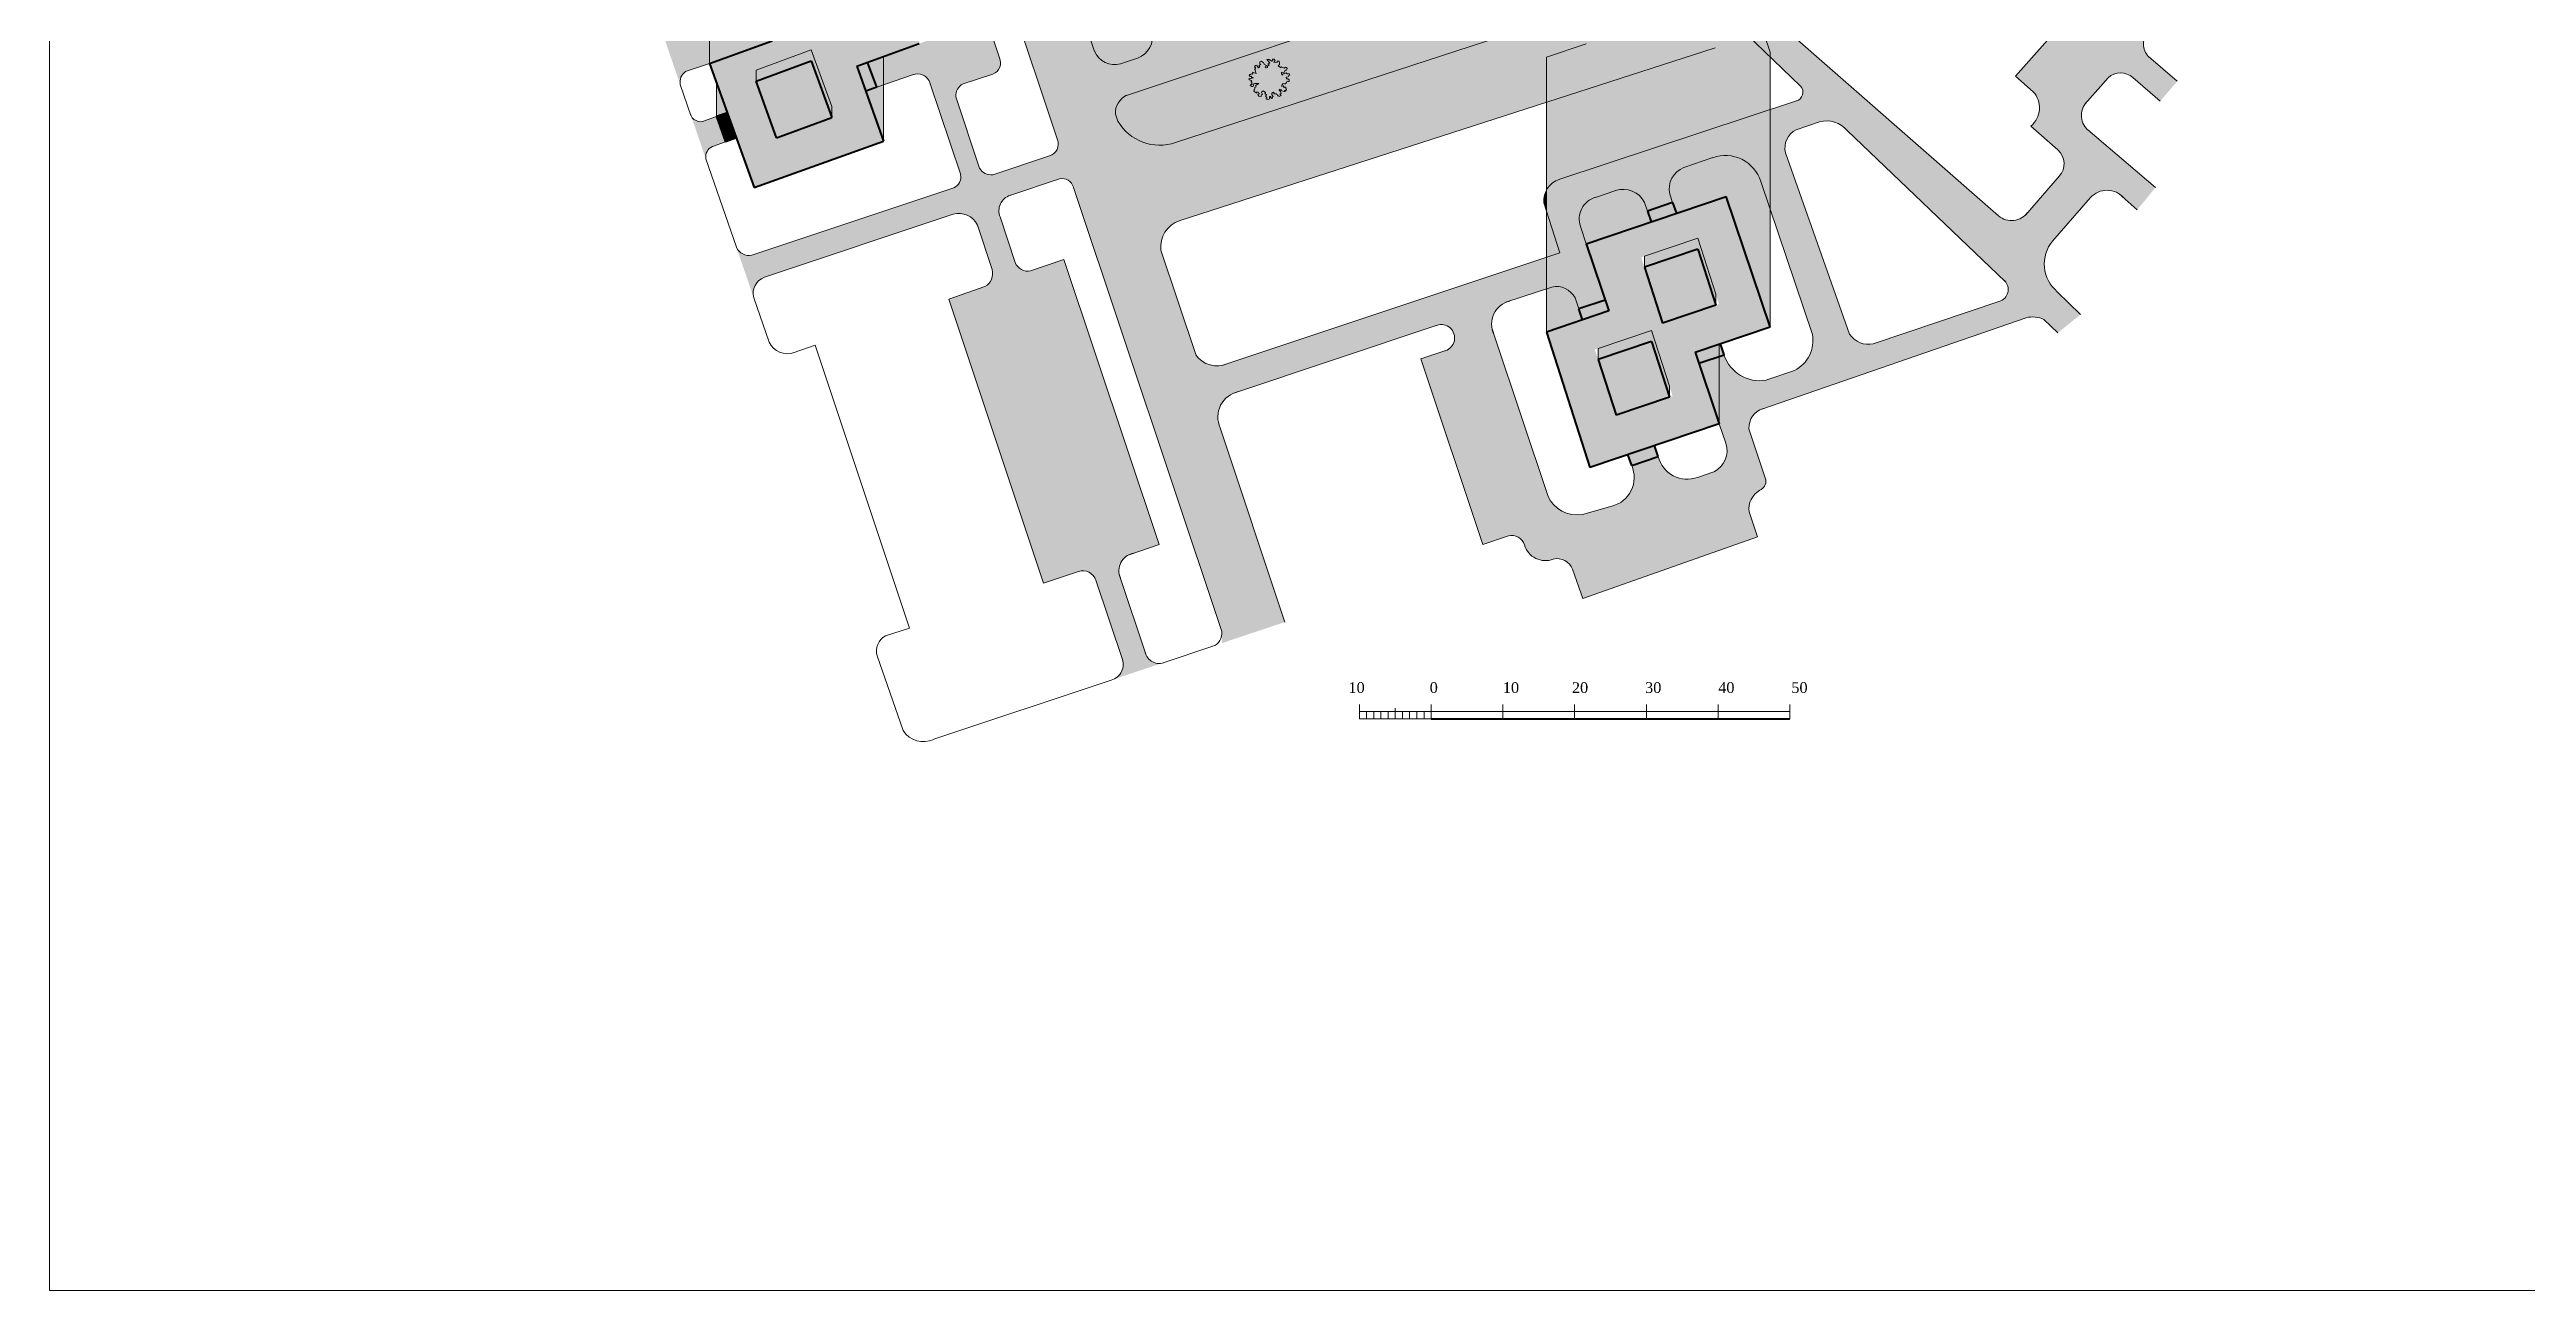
# Model space of a CAD drawing. Header units: millimetres. Extents: x 145836 to 266027, y 108786 to 206069.
# Drawn here: x 145836 to 180362, y 108786 to 126078 of the extents above; entities that cross this region are included whole.
import ezdxf

# ---------------------------------------------------------------- set-up
doc = ezdxf.new("R2010")
doc.units = ezdxf.units.MM
doc.layers.get('0').update_dxf_attribs({"color": 250})
doc.styles.get("Standard").update_dxf_attribs({"font": 'arial.ttf'})

msp = doc.modelspace()

# ---------------------------------------------------------------- hatches: boundary and pattern name
at = {"lineweight": 13}
h = msp.add_hatch(color=5, dxfattribs=at)
h.set_gradient(color1=(194, 223, 180), color2=(197, 224, 184), centered=1, one_color=1, tint=0.8)
h.paths.add_polyline_path([(159858, 130456, 0.364982), (159482, 130662), (159194, 130568, 0.380272), (159018, 130167), (160403, 126053, 0.384755), (160764, 125878), (161003, 125958, 0.367553), (161205, 126325)])
h.paths.add_polyline_path([(167257, 126650), (167257, 127199), (169171, 127847), (172548, 131612, 0.321125), (172586, 132095), (172367, 132291, 0.355193), (172026, 132269), (168370, 128198, -0.109188), (167880, 127787), (160849, 125440, 0.308604), (160695, 125178), (160727, 125082, 0.349526), (161506, 124774)])
at = {"lineweight": 20}
h = msp.add_hatch(color=252, dxfattribs=at)
h.paths.add_polyline_path([(157335, 131726), (155531, 131076), (155531, 129892), (155036, 129714), (155036, 128482), (157960, 129458), (157960, 129991)])
h.paths.add_polyline_path([(157530, 128927, -0.320138), (157771, 128805), (157960, 128261), (157960, 129458), (155036, 128482), (155036, 128095)])
h.paths.add_polyline_path([(155036, 128095), (155037, 126936), (155107, 126733, 0.39943), (155510, 126463), (155627, 126505), (155779, 126560), (155531, 127246), (157335, 127897), (157583, 127209), (157734, 127264), (157960, 127342), (157960, 128261), (157771, 128805, 0.320138), (157530, 128927)])
h.paths.add_polyline_path([(157960, 127342), (157734, 127264), (157861, 126914), (157960, 126948)], flags=17)
h.paths.add_polyline_path([(157709, 126859), (157861, 126914), (157734, 127264), (157583, 127209)], flags=17)
h.paths.add_polyline_path([(157960, 126948), (157861, 126914), (157709, 126859), (157960, 126162)])
h.paths.add_polyline_path([(157366, 125552), (157460, 125585), (157460, 125982), (157240, 125903)])
h.paths.add_polyline_path([(157240, 125903), (157088, 125848), (157214, 125498), (157366, 125552)])
h.paths.add_polyline_path([(157460, 125585), (157366, 125552), (157214, 125498), (157460, 124814)])
h.paths.add_polyline_path([(155756, 126144), (155909, 126200), (155779, 126560), (155627, 126505)])
h.paths.add_polyline_path([(155107, 126733), (155037, 126936), (155037, 125885), (155756, 126144), (155627, 126505), (155510, 126463, -0.39943)])
h.paths.add_polyline_path([(155132, 125143), (155284, 125198), (155132, 125619)])
for points in [[(172100, 129531), (172100, 131112), (169171, 127847), (169205, 127858), (169819, 126041), (169819, 125975), (170244, 125570, -0.567345), (170183, 125362), (169819, 125241), (169819, 123855), (170410, 122108, -0.333754), (170158, 121605), (169802, 121485, -0.021495), (169764, 121472, -0.376073), (169179, 121825), (169111, 121802), (169111, 120864), (169199, 120605, -0.377737), (169037, 120194), (168806, 120116, -0.446593), (168260, 120406), (167890, 120281, -0.465177), (167614, 119714), (167205, 119600, -0.160166), (166931, 119639), (166931, 118971, -0.228548), (167068, 118831), (167209, 118430), (169644, 119290), (169527, 119636, -0.299659), (169676, 119938, 0.325462), (169762, 120080), (169523, 120795, -0.34153), (169721, 121075), (172100, 121897), (172100, 122262), (171258, 121977, -0.305257), (170928, 122111), (170034, 124641, -0.345662), (170181, 124961), (170508, 125071, -0.293144), (170894, 124949), (172100, 123799), (172100, 124553), (169897, 126482, -0.388749), (169817, 126960)], [(175697, 127674, -0.214077), (175434, 127745), (175219, 127936), (173241, 125707), (173487, 125490, -0.423612), (173455, 125012), (173829, 124681, -0.417465), (173851, 124311), (173408, 123806, -0.442582), (172999, 123765), (172100, 124553), (172100, 123799), (173073, 122870, -0.569384), (173035, 122578), (172100, 122262), (172100, 121897), (173388, 122341, -0.166921), (173637, 122318), (173832, 122132), (174148, 122387), (173823, 122704, -0.418692), (173758, 123408), (174286, 124015, -0.449621), (174750, 124010), (174938, 123846), (175190, 124155), (174246, 124961, -0.439165), (174249, 125364), (174531, 125685, -0.383259), (174876, 125687), (175258, 125360), (175495, 125637), (175095, 125979, -0.41887), (175101, 126333), (175697, 127009)], [(154870, 127420), (154338, 127237, -0.385513), (153995, 127445), (153989, 127444), (154628, 125589, -0.318413), (154702, 125770), (155037, 125885), (155037, 126936)], [(166702, 125343), (166702, 125970), (166931, 126047), (166931, 126544), (162177, 124993), (162177, 123883)], [(167257, 126650), (166931, 126544), (166931, 126047), (167257, 126158)], [(166702, 124120, 0.146968), (166665, 123944), (166702, 123832)], [(165987, 122055), (165969, 122110, -0.476751), (166189, 122573), (166702, 122744), (166702, 123184), (162259, 121702, -0.059933), (162177, 121676), (162177, 121149, -0.203541), (162410, 121312), (165174, 122235, -1.014207), (165292, 121883), (164952, 121769), (165815, 119183), (166171, 119302, -0.404478), (166398, 119169, 0.43755), (166797, 118977, -0.152636), (166931, 118971), (166931, 119639, -0.179884), (166719, 119863)], [(162177, 120738), (162177, 117950, -0.028334), (162177, 117929), (162177, 117806), (163057, 118100)]]:
    msp.add_hatch(color=254, dxfattribs=at).paths.add_polyline_path(points)
h = msp.add_hatch(color=254, dxfattribs=at)
h.paths.add_polyline_path([(166931, 127938), (166649, 127844, -0.382166), (166411, 127940), (166354, 128098), (165784, 128098), (165898, 127781, -0.475211), (165779, 127558), (165018, 127303, -0.377117), (164635, 127456), (164423, 128098), (164130, 128098), (164522, 126911), (163215, 126476), (163952, 126843), (163988, 126733), (164522, 126911), (164130, 128098), (163867, 128098), (164132, 127294, -0.396432), (163934, 126940), (162177, 126351), (162177, 125884), (166931, 127470)])
h.paths.add_polyline_path([(164822, 128585), (164107, 128354), (163864, 128105), (163867, 128098), (164423, 128098), (164404, 128156)])
h.paths.add_polyline_path([(166037, 128978), (165527, 128813), (165784, 128098), (166354, 128098)])
h = msp.add_hatch(color=254, dxfattribs=at)
h.paths.add_polyline_path([(162177, 124993), (161531, 124782, -0.36055), (160727, 125082), (160695, 125178, -0.308604), (160849, 125440), (162177, 125884), (162177, 126351), (162006, 126294, -0.388606), (161662, 126462), (161129, 128098), (160627, 128098), (161205, 126325, -0.367553), (161003, 125958), (160764, 125878, -0.384755), (160403, 126053), (159715, 128098), (158794, 128098), (159887, 124822, -0.432242), (159776, 124598), (158983, 124333, -0.306146), (158799, 124425), (158468, 125418, -0.305906), (158570, 125598), (158986, 125737, 0.390677), (159084, 125941), (159082, 125949, 0.023347), (159076, 125963), (158364, 128098), (158016, 128098), (158190, 127595, -0.359493), (158076, 127382), (157960, 127342), (157960, 126948), (158202, 127032, -0.405187), (158427, 126911), (158549, 126559, -0.376196), (158486, 126352), (157960, 126162), (157460, 125982), (157460, 125585), (157866, 125726, -0.436447), (158110, 125609), (158537, 124330, -0.349471), (158442, 124152), (156749, 123587), (156749, 123220), (158431, 123782, -0.372257), (158770, 123630), (158976, 123013, -0.344871), (158874, 122774), (158372, 122600), (158430, 122426), (160218, 122426), (159975, 123153), (159509, 122993, -0.361679), (159297, 123110), (159085, 123745, -0.436471), (159226, 124047), (159916, 124278, -0.391979), (160109, 124158), (160687, 122426), (161613, 122426), (161328, 123282, -0.365438), (161587, 123692), (162177, 123883)])
h.paths.add_polyline_path([(162177, 121676, -0.297718), (161813, 121827), (161613, 122426), (160687, 122426), (162177, 117962), (162177, 120738), (162154, 120807, -0.250501), (162177, 121149)])
h.paths.add_polyline_path([(160218, 122426), (158430, 122426), (159693, 118642), (160181, 118805, -0.415393), (160421, 118685), (160783, 117600, -0.424594), (160656, 117298), (161343, 117528, -0.41552), (161109, 117681), (160764, 118715, -0.480476), (160941, 119059), (161302, 119179)])
at = {"lineweight": 40, "true_color": 0xb5b5b5}
h = msp.add_hatch(color=253, dxfattribs=at)
h.paths.add_polyline_path([(157335, 127897), (155531, 127246), (155909, 126200), (156395, 126054), (156451, 126075), (156467, 126033), (157088, 125848), (157960, 126162)])
h.paths.add_polyline_path([(156273, 126953), (156273, 127106), (157040, 127390), (157329, 126599), (157329, 126446), (156558, 126161)], flags=16)
at = {"lineweight": 20}
h = msp.add_hatch(color=252, dxfattribs=at)
h.paths.add_polyline_path([(169232, 126303, -0.373571), (169510, 126270), (169819, 125975), (169819, 126041), (169205, 127858), (169171, 127847), (168654, 127270, -0.0959), (168227, 126966), (167257, 126650), (167257, 126158), (166702, 125970), (166702, 125343), (169055, 126103)])
h.paths.add_polyline_path([(168654, 127270), (168710, 127332, 0.000063), (168710, 127333, -0.000063), (168710, 127332), (169171, 127847), (167257, 127199), (167257, 126650), (168227, 126966, 0.0959)], flags=17)
h.paths.add_polyline_path([(169819, 125975), (169488, 126291, 0.3333), (169232, 126303), (169055, 126103), (166702, 125343), (166702, 124120, -0.194009), (166881, 124268), (169819, 125241)])
h.paths.add_polyline_path([(169819, 125241), (166874, 124266, 0.187897), (166702, 124120), (166702, 123832), (166890, 123247), (166702, 123184), (166702, 122744), (166775, 122769, -0.340809), (167101, 122616), (167152, 122463), (167522, 122588), (167257, 123370), (167175, 123612, -0.426731), (167385, 124018), (167664, 124113, -0.377996), (168069, 123946), (168109, 123828), (168461, 123948), (168422, 124065, -0.369193), (168616, 124435), (169021, 124572, -0.426569), (169689, 124241), (169819, 123855)])
h.paths.add_polyline_path([(168069, 123946, 0.374662), (167668, 124114), (167385, 124018, 0.424176), (167175, 123614), (167257, 123370), (168161, 123676), (168109, 123828)], flags=17)
h.paths.add_polyline_path([(169689, 124241, 0.426569), (169021, 124572), (168616, 124435, 0.369193), (168422, 124065), (168461, 123948), (168513, 123795), (169205, 124029), (169819, 122212), (169819, 123855)])
h.paths.add_polyline_path([(168461, 123948), (168109, 123828), (168161, 123676), (168513, 123795)], flags=17)
h.paths.add_polyline_path([(167522, 122588), (167152, 122463), (167204, 122310), (167573, 122435)])
h.paths.add_polyline_path([(167101, 122616, 0.340809), (166775, 122769), (166702, 122744), (166702, 122140), (167204, 122310), (167152, 122463)])
h.paths.add_polyline_path([(166702, 123832), (166702, 123184), (166890, 123247)], flags=17)
h.paths.add_polyline_path([(169111, 121802), (168827, 121706), (169111, 120864)])
h.paths.add_polyline_path([(169111, 121973), (168775, 121859), (168827, 121706), (169111, 121802)])
h = msp.add_hatch(color=252, dxfattribs=at)
h.paths.add_polyline_path([(155684, 125792), (155684, 125638), (156451, 125922), (156741, 125132), (156741, 125285), (156451, 126075)])
h.paths.add_polyline_path([(156273, 127106), (156273, 126953), (157040, 127237), (157329, 126446), (157329, 126599), (157040, 127390)])
at = {"lineweight": 20, "true_color": 0xb5b5b5}
h = msp.add_hatch(color=253, dxfattribs=at)
h.paths.add_polyline_path([(156558, 126161), (157329, 126446), (157040, 127237), (156273, 126953)])
h.paths.add_polyline_path([(155684, 125638), (155970, 124846), (156741, 125132), (156451, 125922)])
at = {"lineweight": 40, "true_color": 0xb5b5b5}
for points in [[(155684, 125638), (155684, 125792), (156395, 126054), (155909, 126200), (155036, 125885), (155660, 124154), (157460, 124803), (157088, 125848), (156467, 126033), (156741, 125285), (156741, 125132), (155970, 124846)], [(155284, 125198), (155132, 125143), (155258, 124793), (155410, 124848)]]:
    msp.add_hatch(color=253, dxfattribs=at).paths.add_polyline_path(points)
at = {"lineweight": 20}
h = msp.add_hatch(color=254, dxfattribs=at)
h.paths.add_polyline_path([(155132, 125143), (154976, 125089, -0.421035), (154777, 125158), (154985, 124554, -0.34376), (155075, 124727), (155258, 124793)])
h.paths.add_polyline_path([(156749, 123220), (156749, 123587), (155624, 123212, -0.344986), (155410, 123323), (155653, 122617, -0.407371), (155802, 122904)])
at = {"lineweight": 20, "true_color": 0xb5b5b5}
h = msp.add_hatch(color=253, dxfattribs=at)
h.paths.add_polyline_path([(169205, 124029), (167257, 123370), (167573, 122435), (166702, 122140), (167307, 120254), (169111, 120864), (168775, 121859), (169819, 122212)])
h.paths.add_polyline_path([(168810, 123448), (169106, 122532), (168318, 122266), (168022, 123182)], flags=16)
h.paths.add_polyline_path([(168164, 122164), (168460, 121248), (167672, 120981), (167376, 121898)], flags=16)
h.paths.add_polyline_path([(168810, 123295), (168067, 123044), (168318, 122266), (169062, 122517)], flags=0)
h.paths.add_polyline_path([(167672, 120981), (168416, 121233), (168164, 122011), (167421, 121759)], flags=16)
at = {"lineweight": 20}
h = msp.add_hatch(color=252, dxfattribs=at)
h.paths.add_polyline_path([(168810, 123448), (168067, 123197), (168067, 123044), (168810, 123295), (169062, 122517), (169062, 122670)])
h.paths.add_polyline_path([(168164, 122164), (167421, 121913), (167421, 121759), (168164, 122011), (168416, 121233), (168416, 121386)])
at = {"lineweight": 40, "true_color": 0xb5b5b5}
h = msp.add_hatch(color=253, dxfattribs=at)
h.paths.add_polyline_path([(168208, 120559), (167838, 120434), (167890, 120281), (168260, 120406)])
h.paths.add_polyline_path([(169129, 121979), (169111, 121973), (169111, 121802), (169179, 121825)])

# ---------------------------------------------------------------- linework, layer by layer
at = {"lineweight": 13}
for p, q in [((145836, 206069), (145836, 108786)), ((162567, 125730), (162558, 125717)), ((162558, 125717), (162573, 125703)), ((162583, 125729), (162567, 125730)), ((162573, 125703), (162583, 125706)), ((162587, 125741), (162583, 125729)), ((162583, 125706), (162590, 125698)), ((162600, 125735), (162587, 125741)), ((162591, 125684), (162587, 125675)), ((162590, 125698), (162618, 125685)), ((162618, 125685), (162591, 125684)), ((162609, 125745), (162600, 125735)), ((162654, 125745), (162605, 125761)), ((162605, 125761), (162609, 125745)), ((162636, 125848), (162631, 125838)), ((162631, 125838), (162644, 125824)), ((162645, 125814), (162632, 125809)), ((162632, 125809), (162647, 125790)), ((162647, 125857), (162636, 125848)), ((162647, 125790), (162640, 125782)), ((162640, 125782), (162654, 125745)), ((162644, 125824), (162645, 125814)), ((162651, 125858), (162647, 125857)), ((162665, 125861), (162651, 125858)), ((162671, 125845), (162665, 125861)), ((162690, 125822), (162671, 125845)), ((162702, 125834), (162690, 125822)), ((162701, 125859), (162694, 125853)), ((162694, 125853), (162707, 125840)), ((162719, 125868), (162701, 125859)), ((162707, 125840), (162702, 125834)), ((162718, 125913), (162708, 125907)), ((162708, 125907), (162708, 125880)), ((162708, 125880), (162719, 125868)), ((162732, 125914), (162718, 125913)), ((162745, 125902), (162732, 125914)), ((162758, 125899), (162745, 125902)), ((162768, 125873), (162758, 125899)), ((162800, 125855), (162768, 125873)), ((162783, 125833), (162800, 125855)), ((162794, 125821), (162783, 125833)), ((162812, 125828), (162794, 125821)), ((162830, 125940), (162805, 125938)), ((162805, 125938), (162835, 125903)), ((162814, 125846), (162812, 125828)), ((162835, 125864), (162814, 125846)), ((162846, 125892), (162823, 125880)), ((162823, 125880), (162824, 125874)), ((162824, 125874), (162835, 125864)), ((162838, 125941), (162830, 125940)), ((162835, 125903), (162846, 125892)), ((162844, 125930), (162838, 125941)), ((162856, 125929), (162844, 125930)), ((162871, 125916), (162856, 125929)), ((162888, 125923), (162871, 125916)), ((162906, 125946), (162883, 125943)), ((162883, 125943), (162888, 125923)), ((162904, 125899), (162910, 125916)), ((162931, 125902), (162904, 125899)), ((162918, 125926), (162906, 125946)), ((162910, 125916), (162918, 125926)), ((162950, 125899), (162931, 125902)), ((162978, 125914), (162949, 125915)), ((162949, 125915), (162950, 125899)), ((162960, 125851), (162979, 125868)), ((162981, 125839), (162960, 125851)), ((162982, 125888), (162978, 125914)), ((162979, 125868), (162982, 125888)), ((162985, 125840), (162981, 125839)), ((162989, 125823), (162985, 125840)), ((163000, 125829), (162989, 125823)), ((163007, 125839), (163000, 125829)), ((163047, 125818), (163007, 125839)), ((163010, 125740), (163007, 125765)), ((163007, 125765), (163044, 125759)), ((163023, 125720), (163010, 125740)), ((163032, 125746), (163023, 125720)), ((163047, 125738), (163032, 125746)), ((163044, 125759), (163059, 125791)), ((163065, 125833), (163047, 125818)), ((163074, 125752), (163047, 125738)), ((163059, 125791), (163078, 125791)), ((163076, 125828), (163065, 125833)), ((163087, 125740), (163074, 125752)), ((163075, 125693), (163103, 125697)), ((163076, 125668), (163075, 125693)), ((163086, 125816), (163076, 125828)), ((163078, 125791), (163086, 125816)), ((163115, 125741), (163087, 125740)), ((163103, 125697), (163109, 125718)), ((163109, 125718), (163123, 125726)), ((163123, 125726), (163115, 125741)), ((162566, 125668), (162555, 125671)), ((162555, 125671), (162559, 125658)), ((162559, 125658), (162575, 125652)), ((162575, 125674), (162566, 125668)), ((162581, 125595), (162573, 125577)), ((162573, 125577), (162593, 125564)), ((162587, 125675), (162575, 125674)), ((162575, 125652), (162588, 125649)), ((162594, 125633), (162581, 125628)), ((162581, 125628), (162596, 125617)), ((162595, 125586), (162581, 125595)), ((162588, 125649), (162594, 125633)), ((162593, 125564), (162613, 125563)), ((162596, 125617), (162595, 125586)), ((162613, 125597), (162630, 125606)), ((162618, 125581), (162613, 125597)), ((162613, 125563), (162618, 125581)), ((162633, 125522), (162625, 125516)), ((162625, 125516), (162631, 125503)), ((162631, 125503), (162625, 125493)), ((162625, 125493), (162631, 125487)), ((162630, 125606), (162693, 125605)), ((162631, 125487), (162643, 125482)), ((162638, 125536), (162633, 125522)), ((162657, 125560), (162635, 125551)), ((162635, 125551), (162638, 125536)), ((162643, 125482), (162663, 125470)), ((162693, 125605), (162648, 125579)), ((162648, 125579), (162657, 125560)), ((162663, 125470), (162666, 125475)), ((162666, 125475), (162667, 125487)), ((162667, 125487), (162683, 125484)), ((162701, 125459), (162677, 125452)), ((162677, 125452), (162685, 125443)), ((162683, 125484), (162689, 125472)), ((162685, 125443), (162697, 125424)), ((162689, 125472), (162701, 125459)), ((162697, 125424), (162730, 125428)), ((162723, 125449), (162744, 125453)), ((162730, 125428), (162723, 125449)), ((162728, 125478), (162733, 125488)), ((162744, 125453), (162728, 125478)), ((162733, 125488), (162753, 125501)), ((162753, 125501), (162786, 125480)), ((162785, 125473), (162777, 125466)), ((162777, 125466), (162798, 125448)), ((162786, 125480), (162785, 125473)), ((162793, 125438), (162786, 125429)), ((162786, 125429), (162804, 125410)), ((162808, 125400), (162792, 125390)), ((162792, 125390), (162809, 125380)), ((162798, 125448), (162793, 125438)), ((162804, 125410), (162808, 125400)), ((162809, 125380), (162836, 125385)), ((162836, 125385), (162839, 125394)), ((162839, 125394), (162839, 125423)), ((162839, 125423), (162859, 125422)), ((162859, 125422), (162853, 125413)), ((162853, 125413), (162868, 125397)), ((162868, 125397), (162884, 125400)), ((162874, 125448), (162876, 125469)), ((162891, 125423), (162874, 125448)), ((162876, 125469), (162897, 125484)), ((162878, 125414), (162891, 125423)), ((162884, 125400), (162878, 125414)), ((162897, 125484), (162908, 125470)), ((162908, 125470), (162903, 125461)), ((162903, 125461), (162936, 125460)), ((162936, 125460), (162947, 125451)), ((162947, 125451), (162951, 125434)), ((162951, 125434), (162973, 125431)), ((162973, 125431), (162978, 125422)), ((162974, 125513), (162979, 125525)), ((162990, 125496), (162974, 125513)), ((162978, 125422), (163005, 125439)), ((162979, 125525), (163002, 125519)), ((162986, 125463), (163005, 125466)), ((163005, 125439), (162986, 125463)), ((163001, 125485), (162990, 125496)), ((163002, 125519), (162999, 125506)), ((162999, 125506), (163048, 125492)), ((163005, 125466), (163001, 125485)), ((163011, 125582), (163033, 125604)), ((163013, 125562), (163011, 125582)), ((163035, 125574), (163013, 125562)), ((163032, 125572), (163035, 125574)), ((163047, 125551), (163032, 125572)), ((163033, 125604), (163051, 125601)), ((163050, 125553), (163047, 125551)), ((163048, 125492), (163056, 125506)), ((163067, 125554), (163050, 125553)), ((163051, 125601), (163065, 125599)), ((163056, 125506), (163066, 125497)), ((163065, 125599), (163078, 125620)), ((163066, 125497), (163080, 125523)), ((163067, 125536), (163067, 125554)), ((163080, 125523), (163067, 125536)), ((163099, 125672), (163076, 125668)), ((163078, 125620), (163087, 125637)), ((163087, 125637), (163104, 125632)), ((163116, 125657), (163099, 125672)), ((163104, 125632), (163115, 125633)), ((163115, 125633), (163116, 125657)), ((164095, 116752), (164095, 116952)), ((164095, 116852), (170095, 116852)), ((164095, 116752), (164195, 116752)), ((164195, 116752), (164195, 116852)), ((164195, 116752), (164295, 116752)), ((164295, 116752), (164295, 116852)), ((164295, 116752), (164395, 116752)), ((164395, 116752), (164395, 116852)), ((164395, 116752), (164495, 116752)), ((164495, 116752), (164495, 116852)), ((164495, 116752), (164595, 116752)), ((164595, 116752), (164595, 116902)), ((164595, 116752), (165095, 116752)), ((164695, 116752), (164695, 116852)), ((164795, 116752), (164795, 116852)), ((164895, 116752), (164895, 116852)), ((164995, 116752), (164995, 116852)), ((165095, 116752), (165095, 116952)), ((165095, 116752), (166095, 116752)), ((166095, 116752), (166095, 116952)), ((166095, 116752), (167095, 116752)), ((167095, 116752), (167095, 116952)), ((167095, 116752), (168095, 116752)), ((168095, 116752), (168095, 116952)), ((168095, 116752), (169095, 116752)), ((169095, 116752), (169095, 116952)), ((169095, 116752), (170095, 116752)), ((170095, 116752), (170095, 116952)), ((145836, 108786), (218903, 108786))]:
    msp.add_line(p, q, dxfattribs=at)
at = {"lineweight": 20}
for p, q in [((159018, 130167), (160403, 126053)), ((158067, 128989), (159076, 125963)), ((158452, 129123), (159887, 124822)), ((167880, 127787), (160849, 125440)), ((173241, 125707), (175219, 127936)), ((161531, 124782), (168227, 126966)), ((169867, 126508), (173005, 123760)), ((161582, 123691), (169055, 126103)), ((161582, 123691), (169055, 126103)), ((169488, 126291), (170244, 125570)), ((169488, 126291), (170244, 125570)), ((155037, 125885), (154702, 125770)), ((157366, 125552), (157881, 125731)), ((158570, 125598), (158986, 125737)), ((159082, 125949), (159084, 125941)), ((161003, 125958), (160764, 125878)), ((173487, 125490), (173241, 125707)), ((174208, 125318), (174531, 125685)), ((174876, 125687), (175258, 125360)), ((175495, 125637), (175095, 125979)), ((154777, 125158), (154628, 125589)), ((158108, 125616), (158537, 124330)), ((158468, 125418), (158799, 124425)), ((166874, 124266), (170199, 125367)), ((166874, 124266), (170199, 125367)), ((155132, 125143), (154939, 125077)), ((160695, 125178), (160727, 125082)), ((170181, 124961), (170508, 125071)), ((173831, 124679), (173455, 125012)), ((155258, 124793), (155075, 124727)), ((159887, 124822), (159891, 124811)), ((170034, 124641), (170928, 122111)), ((170894, 124949), (173097, 122847)), ((174246, 124961), (175190, 124155)), ((155410, 123323), (154985, 124554)), ((158983, 124333), (159776, 124598)), ((168616, 124435), (169021, 124572)), ((173855, 124316), (173379, 123772)), ((155624, 123212), (158442, 124152)), ((159222, 124046), (159916, 124278)), ((159222, 124046), (159916, 124278)), ((160109, 124158), (162175, 117968)), ((167385, 124018), (167668, 124114)), ((168461, 123948), (168422, 124065)), ((170410, 122108), (169689, 124241)), ((174286, 124015), (173758, 123408)), ((174938, 123846), (174685, 124066)), ((155801, 122904), (158431, 123782)), ((158770, 123630), (158976, 123013)), ((159085, 123745), (159297, 123110)), ((166890, 123247), (166665, 123944)), ((166890, 123247), (166665, 123944)), ((167257, 123370), (167175, 123614)), ((168109, 123828), (168069, 123946)), ((161328, 123282), (161813, 121827)), ((159975, 123153), (159509, 122993)), ((159975, 123153), (161302, 119179)), ((166890, 123247), (162189, 121678)), ((155866, 122001), (155653, 122617)), ((158874, 122774), (158372, 122600)), ((158372, 122600), (159693, 118642)), ((166136, 122556), (166775, 122769)), ((167152, 122463), (167101, 122616)), ((171258, 121977), (173035, 122578)), ((173823, 122704), (174148, 122387)), ((162332, 121286), (165179, 122236)), ((169702, 121068), (173388, 122341)), ((173637, 122318), (173832, 122132)), ((156506, 121957), (156203, 121852)), ((156506, 121957), (157821, 118017)), ((164952, 121769), (165297, 121884)), ((165987, 122055), (165943, 122188)), ((165987, 122055), (166719, 119863)), ((164952, 121769), (165815, 119183)), ((169802, 121485), (170158, 121605)), ((169204, 120592), (169111, 120864)), ((162154, 120807), (163057, 118100)), ((169523, 120795), (169762, 120080)), ((168806, 120116), (169037, 120194)), ((167614, 119714), (167205, 119600)), ((169527, 119636), (169644, 119290)), ((160883, 119039), (161302, 119179)), ((166171, 119302), (165815, 119183)), ((167209, 118430), (169644, 119290)), ((159693, 118642), (160181, 118805)), ((167065, 118838), (167209, 118430)), ((160421, 118686), (160795, 117565)), ((160748, 118761), (161123, 117637)), ((157488, 117906), (157821, 118017)), ((161343, 117528), (162052, 117764)), ((157733, 116588), (157374, 117630)), ((158161, 116466), (160635, 117291))]:
    msp.add_line(p, q, dxfattribs=at)
at = {"color": 252, "lineweight": 9}
for p, q in [((155037, 125885), (155036, 129714)), ((155036, 125885), (155036, 125885)), ((157460, 124803), (157460, 125982)), ((169111, 120864), (169111, 121973))]:
    msp.add_line(p, q, dxfattribs=at)
at = {"color": 252, "lineweight": 20}
for p, q in [((169205, 127858), (169819, 126041)), ((155684, 125792), (156451, 126075)), ((156451, 126075), (156741, 125285)), ((167257, 126158), (166702, 125970)), ((169819, 126041), (169819, 122212)), ((155684, 125638), (155684, 125792)), ((166702, 125970), (166702, 122140)), ((155132, 125143), (155132, 125619)), ((156741, 125132), (156741, 125285)), ((168810, 123448), (168067, 123197)), ((168810, 123448), (169062, 122670)), ((168067, 123044), (168067, 123197)), ((169062, 122517), (169062, 122670)), ((168164, 122164), (167421, 121913)), ((167421, 121759), (167421, 121913)), ((168164, 122164), (168416, 121386)), ((168416, 121233), (168416, 121386))]:
    msp.add_line(p, q, dxfattribs=at)
at = {"lineweight": 40}
for p, q in [((155037, 125885), (155909, 126200)), ((157088, 125848), (157960, 126162)), ((155037, 125885), (155036, 125885)), ((155036, 125885), (155660, 124154)), ((155684, 125638), (156451, 125922)), ((156451, 125922), (156741, 125132)), ((157088, 125848), (157460, 124803)), ((157366, 125552), (157240, 125903)), ((155970, 124846), (155684, 125638)), ((157366, 125552), (157214, 125498)), ((155284, 125198), (155132, 125143)), ((155132, 125143), (155258, 124793)), ((155970, 124846), (156741, 125132)), ((155410, 124848), (155258, 124793)), ((155660, 124154), (157460, 124803)), ((167257, 123370), (169205, 124029)), ((169819, 122212), (169205, 124029)), ((168461, 123948), (168109, 123828)), ((168109, 123828), (168161, 123676)), ((168461, 123948), (168513, 123795)), ((167257, 123370), (167573, 122435)), ((168810, 123295), (168067, 123044)), ((168810, 123295), (169062, 122517)), ((168067, 123044), (168318, 122266)), ((167522, 122588), (167152, 122463)), ((167573, 122435), (166702, 122140)), ((167204, 122310), (167152, 122463)), ((169062, 122517), (168318, 122266)), ((166702, 122140), (167307, 120254)), ((168164, 122011), (167421, 121759)), ((168164, 122011), (168416, 121233)), ((168775, 121859), (169819, 122212)), ((169179, 121825), (169129, 121979)), ((167421, 121759), (167672, 120981)), ((168775, 121859), (169111, 120864)), ((168827, 121706), (169179, 121825)), ((168416, 121233), (167672, 120981)), ((169111, 120864), (167307, 120254)), ((168260, 120406), (168208, 120559)), ((167890, 120281), (167838, 120434)), ((167890, 120281), (168260, 120406)), ((165095, 116752), (170095, 116752))]:
    msp.add_line(p, q, dxfattribs=at)
at = {"lineweight": 20}
for centre, radius, start, end in [((160680, 126166), 299, 202.0326, 286.2104), ((160888, 126261), 324, 290.7409, 11.4651), ((175272, 126152), 248, 133.4364, 224.3459), ((154793, 125627), 169, 122.2802, 192.9287), ((157934, 125554), 185, 17.2884, 111.6033), ((158925, 125892), 167, 291.6795, 25.2259), ((174704, 125494), 258, 48.3009, 132.1801), ((158652, 125433), 185, 116.4798, 184.5165), ((160964, 125196), 270, 115.2354, 183.8372), ((170151, 125484), 126, 284.5606, 42.8335), ((173240, 125266), 333, 310.3191, 42.1516), ((174432, 125161), 274, 132.1338, 226.9714), ((154910, 125220), 147, 192.8512, 296.5431), ((161310, 125417), 672, 209.8818, 289.1889), ((170606, 124710), 374, 39.8289, 105.1816), ((155141, 124583), 158, 114.6631, 190.5468), ((159726, 124762), 172, 286.9364, 20.4405), ((170311, 124707), 285, 117.2474, 193.5208), ((173657, 124485), 260, 318.119, 48.0601), ((158377, 124301), 162, 293.3564, 10.4086), ((158960, 124515), 183, 209.1463, 277.2333), ((168735, 124136), 322, 111.7081, 192.7632), ((169196, 124086), 516, 17.4208, 109.8271), ((159296, 123831), 227, 107.9745, 202.294), ((159948, 124114), 167, 15.4713, 101.0878), ((166975, 123972), 311, 107.6474, 185.0085), ((167475, 123715), 317, 106.4992, 198.4412), ((167772, 123799), 331, 26.1982, 109.0238), ((174516, 123807), 310, 41.036, 137.8747), ((158513, 123510), 284, 25.085, 106.7576), ((161701, 123333), 376, 107.475, 187.7718), ((173185, 123972), 278, 229.6496, 323.4225), ((155588, 123404), 196, 204.544, 280.6788), ((174137, 123088), 496, 139.8331, 230.7077), ((158772, 122959), 211, 298.8406, 14.9518), ((159474, 123179), 190, 201.3465, 280.8825), ((155875, 122685), 231, 108.5297, 197.042), ((166267, 122252), 330, 103.6381, 205.5961), ((166839, 122481), 295, 27.262, 102.5403), ((172967, 122735), 171, 293.1839, 51.8099), ((165236, 122059), 186, 287.6485, 109.2649), ((173478, 121967), 385, 65.5965, 103.5025), ((156119, 122118), 279, 204.8382, 290.5987), ((169949, 122025), 468, 296.4261, 10.2526), ((171192, 122288), 318, 213.9694, 281.8701), ((162110, 122029), 360, 214.3015, 294.3375), ((169673, 121982), 519, 197.644, 280.0837), ((162485, 120956), 364, 102.0162, 204.2889), ((169634, 121918), 464, 286.2263, 291.1519), ((169803, 120807), 280, 106.9603, 182.3865), ((168886, 120491), 333, 297.0597, 17.5449), ((167513, 120114), 412, 284.1045, 23.8916), ((168663, 120506), 415, 193.9046, 290.1655), ((167127, 120036), 443, 203.0083, 280.1968), ((169830, 119674), 306, 120.392, 187.1172), ((169621, 120068), 141, 292.7469, 4.8593), ((166216, 119118), 189, 17.3439, 103.7833), ((166686, 119257), 301, 196.0004, 291.5649), ((160241, 118625), 189, 18.2678, 108.4985), ((160990, 118816), 248, 101.4139, 204.0666), ((166854, 118759), 225, 20.4969, 104.6348), ((157601, 117697), 238, 118.6316, 196.6138), ((161991, 117940), 186, 287.6183, 8.5812), ((160574, 117511), 228, 285.7666, 23.1701), ((161302, 117721), 198, 191.7187, 294.9392), ((158016, 116769), 336, 212.5964, 295.5805)]:
    msp.add_arc(centre, radius, start, end, dxfattribs=at)

# ---------------------------------------------------------------- texts
at = {"color": 252, "lineweight": 13, "insert": (163753, 117262), "char_height": 100, "width": 7036.76, "attachment_point": 1}
msp.add_mtext('{\\fTimes New Roman|b0|i0|c204|p18;\\C256;     \\H1.5x;1\\fTimes New Roman|b0|i0|c0|p18;0                0                10             20              30              \\fTimes New Roman|b0|i0|c0|p18;40              50}', dxfattribs=at)

doc.saveas('drawing.dxf')
